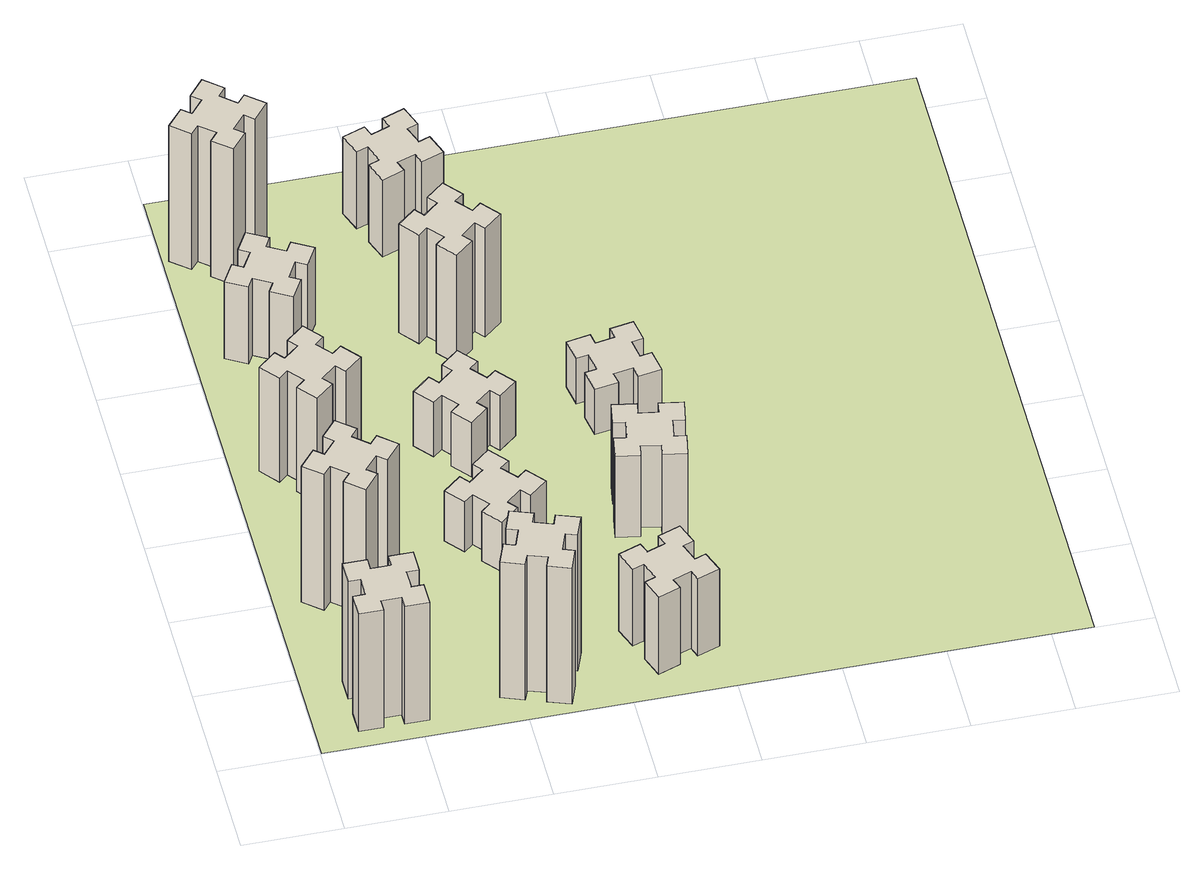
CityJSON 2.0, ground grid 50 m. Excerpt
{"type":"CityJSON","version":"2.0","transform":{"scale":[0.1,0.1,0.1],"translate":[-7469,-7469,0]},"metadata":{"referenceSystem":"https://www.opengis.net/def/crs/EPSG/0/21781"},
"CityObjects":{
"building1":{"type":"Building","attributes":{"class":"1000","function":"1000","usage":"1000","yearOfConstruction":2016,"roofType":"1000","measuredHeight":78,"storeysAboveGround":30,"storeysBelowGround":0},"geometry":[{"type":"Solid","lod":"1","boundaries":[[[[0,1,2,3,4,5,6,7,8,9,10,11,12,13,14,15,16,17,18,19]],[[17,16,20,21]],[[16,15,22,20]],[[15,14,23,22]],[[14,13,24,23]],[[13,12,25,24]],[[12,11,26,25]],[[11,10,27,26]],[[10,9,28,27]],[[9,8,29,28]],[[8,7,30,29]],[[7,6,31,30]],[[6,5,32,31]],[[5,4,33,32]],[[4,3,34,33]],[[3,2,35,34]],[[2,1,36,35]],[[1,0,37,36]],[[0,19,38,37]],[[19,18,39,38]],[[18,17,21,39]],[[24,25,26,27,28,29,30,31,32,33,34,35,36,37,38,39,21,20,22,23]]]]}]},
"building2":{"type":"Building","attributes":{"class":"1000","function":"1000","usage":"1000","yearOfConstruction":2016,"roofType":"1000","measuredHeight":90,"storeysAboveGround":30,"storeysBelowGround":0},"geometry":[{"type":"Solid","lod":"1","boundaries":[[[[40,41,42,43,44,45,46,47,48,49,50,51,52,53,54,55,56,57,58,59]],[[57,56,60,61]],[[56,55,62,60]],[[55,54,63,62]],[[54,53,64,63]],[[53,52,65,64]],[[52,51,66,65]],[[51,50,67,66]],[[50,49,68,67]],[[49,48,69,68]],[[48,47,70,69]],[[47,46,71,70]],[[46,45,72,71]],[[45,44,73,72]],[[44,43,74,73]],[[43,42,75,74]],[[42,41,76,75]],[[41,40,77,76]],[[40,59,78,77]],[[59,58,79,78]],[[58,57,61,79]],[[64,65,66,67,68,69,70,71,72,73,74,75,76,77,78,79,61,60,62,63]]]]}]},
"building3":{"type":"Building","attributes":{"class":"1000","function":"1000","usage":"1000","yearOfConstruction":2016,"roofType":"1000","measuredHeight":69,"storeysAboveGround":30,"storeysBelowGround":0},"geometry":[{"type":"Solid","lod":"1","boundaries":[[[[80,81,82,83,84,85,86,87,88,89,90,91,92,93,94,95,96,97,98,99]],[[97,96,100,101]],[[96,95,102,100]],[[95,94,103,102]],[[94,93,104,103]],[[93,92,105,104]],[[92,91,106,105]],[[91,90,107,106]],[[90,89,108,107]],[[89,88,109,108]],[[88,87,110,109]],[[87,86,111,110]],[[86,85,112,111]],[[85,84,113,112]],[[84,83,114,113]],[[83,82,115,114]],[[82,81,116,115]],[[81,80,117,116]],[[80,99,118,117]],[[99,98,119,118]],[[98,97,101,119]],[[104,105,106,107,108,109,110,111,112,113,114,115,116,117,118,119,101,100,102,103]]]]}]},
"building4":{"type":"Building","attributes":{"class":"1000","function":"1000","usage":"1000","yearOfConstruction":2016,"roofType":"1000","measuredHeight":51,"storeysAboveGround":30,"storeysBelowGround":0},"geometry":[{"type":"Solid","lod":"1","boundaries":[[[[120,121,122,123,124,125,126,127,128,129,130,131,132,133,134,135,136,137,138,139]],[[137,136,140,141]],[[136,135,142,140]],[[135,134,143,142]],[[134,133,144,143]],[[133,132,145,144]],[[132,131,146,145]],[[131,130,147,146]],[[130,129,148,147]],[[129,128,149,148]],[[128,127,150,149]],[[127,126,151,150]],[[126,125,152,151]],[[125,124,153,152]],[[124,123,154,153]],[[123,122,155,154]],[[122,121,156,155]],[[121,120,157,156]],[[120,139,158,157]],[[139,138,159,158]],[[138,137,141,159]],[[144,145,146,147,148,149,150,151,152,153,154,155,156,157,158,159,141,140,142,143]]]]}]},
"building5":{"type":"Building","attributes":{"class":"1000","function":"1000","usage":"1000","yearOfConstruction":2016,"roofType":"1000","measuredHeight":90,"storeysAboveGround":30,"storeysBelowGround":0},"geometry":[{"type":"Solid","lod":"1","boundaries":[[[[160,161,162,163,164,165,166,167,168,169,170,171,172,173,174,175,176,177,178,179]],[[177,176,180,181]],[[176,175,182,180]],[[175,174,183,182]],[[174,173,184,183]],[[173,172,185,184]],[[172,171,186,185]],[[171,170,187,186]],[[170,169,188,187]],[[169,168,189,188]],[[168,167,190,189]],[[167,166,191,190]],[[166,165,192,191]],[[165,164,193,192]],[[164,163,194,193]],[[163,162,195,194]],[[162,161,196,195]],[[161,160,197,196]],[[160,179,198,197]],[[179,178,199,198]],[[178,177,181,199]],[[184,185,186,187,188,189,190,191,192,193,194,195,196,197,198,199,181,180,182,183]]]]}]},
"building6":{"type":"Building","attributes":{"class":"1000","function":"1000","usage":"1000","yearOfConstruction":2016,"roofType":"1000","measuredHeight":90,"storeysAboveGround":30,"storeysBelowGround":0},"geometry":[{"type":"Solid","lod":"1","boundaries":[[[[200,201,202,203,204,205,206,207,208,209,210,211,212,213,214,215,216,217,218,219]],[[217,216,220,221]],[[216,215,222,220]],[[215,214,223,222]],[[214,213,224,223]],[[213,212,225,224]],[[212,211,226,225]],[[211,210,227,226]],[[210,209,228,227]],[[209,208,229,228]],[[208,207,230,229]],[[207,206,231,230]],[[206,205,232,231]],[[205,204,233,232]],[[204,203,234,233]],[[203,202,235,234]],[[202,201,236,235]],[[201,200,237,236]],[[200,219,238,237]],[[219,218,239,238]],[[218,217,221,239]],[[224,225,226,227,228,229,230,231,232,233,234,235,236,237,238,239,221,220,222,223]]]]}]},
"building7":{"type":"Building","attributes":{"class":"1000","function":"1000","usage":"1000","yearOfConstruction":2016,"roofType":"1000","measuredHeight":33,"storeysAboveGround":30,"storeysBelowGround":0},"geometry":[{"type":"Solid","lod":"1","boundaries":[[[[240,241,242,243,244,245,246,247,248,249,250,251,252,253,254,255,256,257,258,259]],[[257,256,260,261]],[[256,255,262,260]],[[255,254,263,262]],[[254,253,264,263]],[[253,252,265,264]],[[252,251,266,265]],[[251,250,267,266]],[[250,249,268,267]],[[249,248,269,268]],[[248,247,270,269]],[[247,246,271,270]],[[246,245,272,271]],[[245,244,273,272]],[[244,243,274,273]],[[243,242,275,274]],[[242,241,276,275]],[[241,240,277,276]],[[240,259,278,277]],[[259,258,279,278]],[[258,257,261,279]],[[264,265,266,267,268,269,270,271,272,273,274,275,276,277,278,279,261,260,262,263]]]]}]},
"building8":{"type":"Building","attributes":{"class":"1000","function":"1000","usage":"1000","yearOfConstruction":2016,"roofType":"1000","measuredHeight":36,"storeysAboveGround":30,"storeysBelowGround":0},"geometry":[{"type":"Solid","lod":"1","boundaries":[[[[280,281,282,283,284,285,286,287,288,289,290,291,292,293,294,295,296,297,298,299]],[[297,296,300,301]],[[296,295,302,300]],[[295,294,303,302]],[[294,293,304,303]],[[293,292,305,304]],[[292,291,306,305]],[[291,290,307,306]],[[290,289,308,307]],[[289,288,309,308]],[[288,287,310,309]],[[287,286,311,310]],[[286,285,312,311]],[[285,284,313,312]],[[284,283,314,313]],[[283,282,315,314]],[[282,281,316,315]],[[281,280,317,316]],[[280,299,318,317]],[[299,298,319,318]],[[298,297,301,319]],[[304,305,306,307,308,309,310,311,312,313,314,315,316,317,318,319,301,300,302,303]]]]}]},
"building9":{"type":"Building","attributes":{"class":"1000","function":"1000","usage":"1000","yearOfConstruction":2016,"roofType":"1000","measuredHeight":51,"storeysAboveGround":30,"storeysBelowGround":0},"geometry":[{"type":"Solid","lod":"1","boundaries":[[[[320,321,322,323,324,325,326,327,328,329,330,331,332,333,334,335,336,337,338,339]],[[337,336,340,341]],[[336,335,342,340]],[[335,334,343,342]],[[334,333,344,343]],[[333,332,345,344]],[[332,331,346,345]],[[331,330,347,346]],[[330,329,348,347]],[[329,328,349,348]],[[328,327,350,349]],[[327,326,351,350]],[[326,325,352,351]],[[325,324,353,352]],[[324,323,354,353]],[[323,322,355,354]],[[322,321,356,355]],[[321,320,357,356]],[[320,339,358,357]],[[339,338,359,358]],[[338,337,341,359]],[[344,345,346,347,348,349,350,351,352,353,354,355,356,357,358,359,341,340,342,343]]]]}]},
"building10":{"type":"Building","attributes":{"class":"1000","function":"1000","usage":"1000","yearOfConstruction":2016,"roofType":"1000","measuredHeight":72,"storeysAboveGround":30,"storeysBelowGround":0},"geometry":[{"type":"Solid","lod":"1","boundaries":[[[[360,361,362,363,364,365,366,367,368,369,370,371,372,373,374,375,376,377,378,379]],[[377,376,380,381]],[[376,375,382,380]],[[375,374,383,382]],[[374,373,384,383]],[[373,372,385,384]],[[372,371,386,385]],[[371,370,387,386]],[[370,369,388,387]],[[369,368,389,388]],[[368,367,390,389]],[[367,366,391,390]],[[366,365,392,391]],[[365,364,393,392]],[[364,363,394,393]],[[363,362,395,394]],[[362,361,396,395]],[[361,360,397,396]],[[360,379,398,397]],[[379,378,399,398]],[[378,377,381,399]],[[384,385,386,387,388,389,390,391,392,393,394,395,396,397,398,399,381,380,382,383]]]]}]},
"building11":{"type":"Building","attributes":{"class":"1000","function":"1000","usage":"1000","yearOfConstruction":2016,"roofType":"1000","measuredHeight":51,"storeysAboveGround":30,"storeysBelowGround":0},"geometry":[{"type":"Solid","lod":"1","boundaries":[[[[400,401,402,403,404,405,406,407,408,409,410,411,412,413,414,415,416,417,418,419]],[[417,416,420,421]],[[416,415,422,420]],[[415,414,423,422]],[[414,413,424,423]],[[413,412,425,424]],[[412,411,426,425]],[[411,410,427,426]],[[410,409,428,427]],[[409,408,429,428]],[[408,407,430,429]],[[407,406,431,430]],[[406,405,432,431]],[[405,404,433,432]],[[404,403,434,433]],[[403,402,435,434]],[[402,401,436,435]],[[401,400,437,436]],[[400,419,438,437]],[[419,418,439,438]],[[418,417,421,439]],[[424,425,426,427,428,429,430,431,432,433,434,435,436,437,438,439,421,420,422,423]]]]}]},
"building12":{"type":"Building","attributes":{"class":"1000","function":"1000","usage":"1000","yearOfConstruction":2016,"roofType":"1000","measuredHeight":54,"storeysAboveGround":30,"storeysBelowGround":0},"geometry":[{"type":"Solid","lod":"1","boundaries":[[[[440,441,442,443,444,445,446,447,448,449,450,451,452,453,454,455,456,457,458,459]],[[457,456,460,461]],[[456,455,462,460]],[[455,454,463,462]],[[454,453,464,463]],[[453,452,465,464]],[[452,451,466,465]],[[451,450,467,466]],[[450,449,468,467]],[[449,448,469,468]],[[448,447,470,469]],[[447,446,471,470]],[[446,445,472,471]],[[445,444,473,472]],[[444,443,474,473]],[[443,442,475,474]],[[442,441,476,475]],[[441,440,477,476]],[[440,459,478,477]],[[459,458,479,478]],[[458,457,461,479]],[[464,465,466,467,468,469,470,471,472,473,474,475,476,477,478,479,461,460,462,463]]]]}]},
"building13":{"type":"Building","attributes":{"class":"1000","function":"1000","usage":"1000","yearOfConstruction":2016,"roofType":"1000","measuredHeight":30,"storeysAboveGround":30,"storeysBelowGround":0},"geometry":[{"type":"Solid","lod":"1","boundaries":[[[[480,481,482,483,484,485,486,487,488,489,490,491,492,493,494,495,496,497,498,499]],[[497,496,500,501]],[[496,495,502,500]],[[495,494,503,502]],[[494,493,504,503]],[[493,492,505,504]],[[492,491,506,505]],[[491,490,507,506]],[[490,489,508,507]],[[489,488,509,508]],[[488,487,510,509]],[[487,486,511,510]],[[486,485,512,511]],[[485,484,513,512]],[[484,483,514,513]],[[483,482,515,514]],[[482,481,516,515]],[[481,480,517,516]],[[480,499,518,517]],[[499,498,519,518]],[[498,497,501,519]],[[504,505,506,507,508,509,510,511,512,513,514,515,516,517,518,519,501,500,502,503]]]]}]},
"landuse1":{"type":"LandUse","attributes":{"name":"plot1","function":"1010"},"geometry":[{"type":"MultiSurface","lod":"1","boundaries":[[[520,521,522,523]]]}]}
},
"vertices":[
[265,325,0],[265,225,0],[205,225,0],[205,105,0],[325,105,0],[325,165,0],[425,165,0],[425,105,0],[545,105,0],[545,225,0],[485,225,0],[485,325,0],[545,325,0],[545,445,0],[425,445,0],[425,385,0],[325,385,0],[325,445,0],[205,445,0],[205,325,0],[325,385,780],[325,445,780],[425,385,780],[425,445,780],[545,445,780],[545,325,780],[485,325,780],[485,225,780],[545,225,780],[545,105,780],[425,105,780],[425,165,780],[325,165,780],[325,105,780],[205,105,780],[205,225,780],[265,225,780],[265,325,780],[205,325,780],[205,445,780],
[484,1067,0],[408,1132,0],[446,1178,0],[354,1255,0],[277,1163,0],[323,1124,0],[259,1048,0],[213,1086,0],[136,994,0],[228,917,0],[266,963,0],[343,899,0],[304,853,0],[396,776,0],[473,868,0],[427,906,0],[492,983,0],[538,944,0],[615,1036,0],[523,1113,0],[492,983,900],[538,944,900],[427,906,900],[473,868,900],[396,776,900],[304,853,900],[343,899,900],[266,963,900],[228,917,900],[136,994,900],[213,1086,900],[259,1048,900],[323,1124,900],[277,1163,900],[354,1255,900],[446,1178,900],[408,1132,900],[484,1067,900],[523,1113,900],[615,1036,900],
[492,1888,0],[427,1964,0],[473,2003,0],[396,2095,0],[304,2018,0],[343,1972,0],[266,1907,0],[228,1953,0],[136,1876,0],[213,1784,0],[259,1823,0],[323,1746,0],[277,1708,0],[354,1616,0],[446,1693,0],[408,1739,0],[484,1803,0],[523,1757,0],[615,1834,0],[538,1926,0],[484,1803,690],[523,1757,690],[408,1739,690],[446,1693,690],[354,1616,690],[277,1708,690],[323,1746,690],[259,1823,690],[213,1784,690],[136,1876,690],[228,1953,690],[266,1907,690],[343,1972,690],[304,2018,690],[396,2095,690],[473,2003,690],[427,1964,690],[492,1888,690],[538,1926,690],[615,1834,690],
[446,2597,0],[496,2684,0],[548,2654,0],[608,2758,0],[504,2818,0],[474,2766,0],[387,2816,0],[417,2868,0],[313,2928,0],[253,2824,0],[305,2794,0],[255,2707,0],[203,2737,0],[143,2633,0],[247,2573,0],[277,2625,0],[364,2575,0],[334,2523,0],[438,2463,0],[498,2567,0],[364,2575,510],[334,2523,510],[277,2625,510],[247,2573,510],[143,2633,510],[203,2737,510],[255,2707,510],[305,2794,510],[253,2824,510],[313,2928,510],[417,2868,510],[387,2816,510],[474,2766,510],[504,2818,510],[608,2758,510],[548,2654,510],[496,2684,510],[446,2597,510],[498,2567,510],[438,2463,510],
[1029,360,0],[995,266,0],[939,287,0],[897,174,0],[1010,133,0],[1031,189,0],[1125,155,0],[1104,99,0],[1217,57,0],[1258,170,0],[1202,191,0],[1236,285,0],[1292,264,0],[1333,377,0],[1220,418,0],[1200,362,0],[1106,396,0],[1127,452,0],[1014,493,0],[973,380,0],[1106,396,900],[1127,452,900],[1200,362,900],[1220,418,900],[1333,377,900],[1292,264,900],[1236,285,900],[1202,191,900],[1258,170,900],[1217,57,900],[1104,99,900],[1125,155,900],[1031,189,900],[1010,133,900],[897,174,900],[939,287,900],[995,266,900],[1029,360,900],[973,380,900],[1014,493,900],
[166,3283,0],[243,3219,0],[204,3173,0],[296,3096,0],[373,3188,0],[327,3226,0],[392,3303,0],[438,3264,0],[515,3356,0],[423,3433,0],[384,3387,0],[308,3452,0],[346,3498,0],[254,3575,0],[177,3483,0],[223,3444,0],[159,3368,0],[113,3406,0],[36,3314,0],[128,3237,0],[159,3368,900],[113,3406,900],[223,3444,900],[177,3483,900],[254,3575,900],[346,3498,900],[308,3452,900],[384,3387,900],[423,3433,900],[515,3356,900],[438,3264,900],[392,3303,900],[327,3226,900],[373,3188,900],[296,3096,900],[204,3173,900],[243,3219,900],[166,3283,900],[128,3237,900],[36,3314,900],
[1083,1332,0],[1006,1267,0],[968,1313,0],[876,1236,0],[953,1144,0],[999,1183,0],[1063,1106,0],[1017,1068,0],[1094,976,0],[1186,1053,0],[1148,1099,0],[1224,1163,0],[1263,1117,0],[1355,1194,0],[1278,1286,0],[1232,1248,0],[1167,1324,0],[1213,1363,0],[1136,1455,0],[1044,1378,0],[1167,1324,330],[1213,1363,330],[1232,1248,330],[1278,1286,330],[1355,1194,330],[1263,1117,330],[1224,1163,330],[1148,1099,330],[1186,1053,330],[1094,976,330],[1017,1068,330],[1063,1106,330],[999,1183,330],[953,1144,330],[876,1236,330],[968,1313,330],[1006,1267,330],[1083,1332,330],[1044,1378,330],[1136,1455,330],
[1083,1972,0],[1006,1907,0],[968,1953,0],[876,1876,0],[953,1784,0],[999,1823,0],[1063,1746,0],[1017,1708,0],[1094,1616,0],[1186,1693,0],[1148,1739,0],[1224,1803,0],[1263,1757,0],[1355,1834,0],[1278,1926,0],[1232,1888,0],[1167,1964,0],[1213,2003,0],[1136,2095,0],[1044,2018,0],[1167,1964,360],[1213,2003,360],[1232,1888,360],[1278,1926,360],[1355,1834,360],[1263,1757,360],[1224,1803,360],[1148,1739,360],[1186,1693,360],[1094,1616,360],[1017,1708,360],[1063,1746,360],[999,1823,360],[953,1784,360],[876,1876,360],[968,1953,360],[1006,1907,360],[1083,1972,360],[1044,2018,360],[1136,2095,360],
[1765,496,0],[1671,462,0],[1650,518,0],[1537,477,0],[1579,364,0],[1635,385,0],[1669,291,0],[1613,270,0],[1654,157,0],[1767,199,0],[1746,255,0],[1840,289,0],[1860,233,0],[1973,274,0],[1932,387,0],[1876,366,0],[1842,460,0],[1898,480,0],[1857,593,0],[1744,552,0],[1842,460,510],[1898,480,510],[1876,366,510],[1932,387,510],[1973,274,510],[1860,233,510],[1840,289,510],[1746,255,510],[1767,199,510],[1654,157,510],[1613,270,510],[1669,291,510],[1635,385,510],[1579,364,510],[1537,477,510],[1650,518,510],[1671,462,510],[1765,496,510],[1744,552,510],[1857,593,510],
[1099,2563,0],[1163,2486,0],[1117,2448,0],[1194,2356,0],[1286,2433,0],[1248,2479,0],[1324,2543,0],[1363,2497,0],[1455,2574,0],[1378,2666,0],[1332,2628,0],[1267,2704,0],[1313,2743,0],[1236,2835,0],[1144,2758,0],[1183,2712,0],[1106,2647,0],[1068,2693,0],[976,2616,0],[1053,2524,0],[1106,2647,720],[1068,2693,720],[1183,2712,720],[1144,2758,720],[1236,2835,720],[1313,2743,720],[1267,2704,720],[1332,2628,720],[1378,2666,720],[1455,2574,720],[1363,2497,720],[1324,2543,720],[1248,2479,720],[1286,2433,720],[1194,2356,720],[1117,2448,720],[1163,2486,720],[1099,2563,720],[1053,2524,720],[976,2616,720],
[1125,3456,0],[1031,3422,0],[1010,3478,0],[897,3437,0],[939,3324,0],[995,3345,0],[1029,3251,0],[973,3230,0],[1014,3117,0],[1127,3159,0],[1106,3215,0],[1200,3249,0],[1220,3193,0],[1333,3234,0],[1292,3347,0],[1236,3326,0],[1202,3420,0],[1258,3440,0],[1217,3553,0],[1104,3512,0],[1202,3420,510],[1258,3440,510],[1236,3326,510],[1292,3347,510],[1333,3234,510],[1220,3193,510],[1200,3249,510],[1106,3215,510],[1127,3159,510],[1014,3117,510],[973,3230,510],[1029,3251,510],[995,3345,510],[939,3324,510],[897,3437,510],[1010,3478,510],[1031,3422,510],[1125,3456,510],[1104,3512,510],[1217,3553,510],
[1955,1147,0],[1972,1245,0],[2031,1235,0],[2052,1353,0],[1934,1374,0],[1924,1315,0],[1825,1332,0],[1836,1391,0],[1717,1412,0],[1697,1294,0],[1756,1284,0],[1738,1185,0],[1679,1196,0],[1658,1077,0],[1777,1057,0],[1787,1116,0],[1885,1098,0],[1875,1039,0],[1993,1018,0],[2014,1137,0],[1885,1098,540],[1875,1039,540],[1787,1116,540],[1777,1057,540],[1658,1077,540],[1679,1196,540],[1738,1185,540],[1756,1284,540],[1697,1294,540],[1717,1412,540],[1836,1391,540],[1825,1332,540],[1924,1315,540],[1934,1374,540],[2052,1353,540],[2031,1235,540],[1972,1245,540],[1955,1147,540],[2014,1137,540],[1993,1018,540],
[1972,1925,0],[1955,2024,0],[2014,2034,0],[1993,2152,0],[1875,2131,0],[1885,2072,0],[1787,2055,0],[1777,2114,0],[1658,2093,0],[1679,1975,0],[1738,1985,0],[1756,1887,0],[1697,1877,0],[1717,1758,0],[1836,1779,0],[1825,1838,0],[1924,1856,0],[1934,1797,0],[2052,1817,0],[2031,1936,0],[1924,1856,300],[1934,1797,300],[1825,1838,300],[1836,1779,300],[1717,1758,300],[1697,1877,300],[1756,1887,300],[1738,1985,300],[1679,1975,300],[1658,2093,300],[1777,2114,300],[1787,2055,300],[1885,2072,300],[1875,2131,300],[1993,2152,300],[2014,2034,300],[1955,2024,300],[1972,1925,300],[2031,1936,300],[2052,1817,300],
[5,3705,0],[3705,3705,0],[3705,5,0],[5,5,0]
]}
